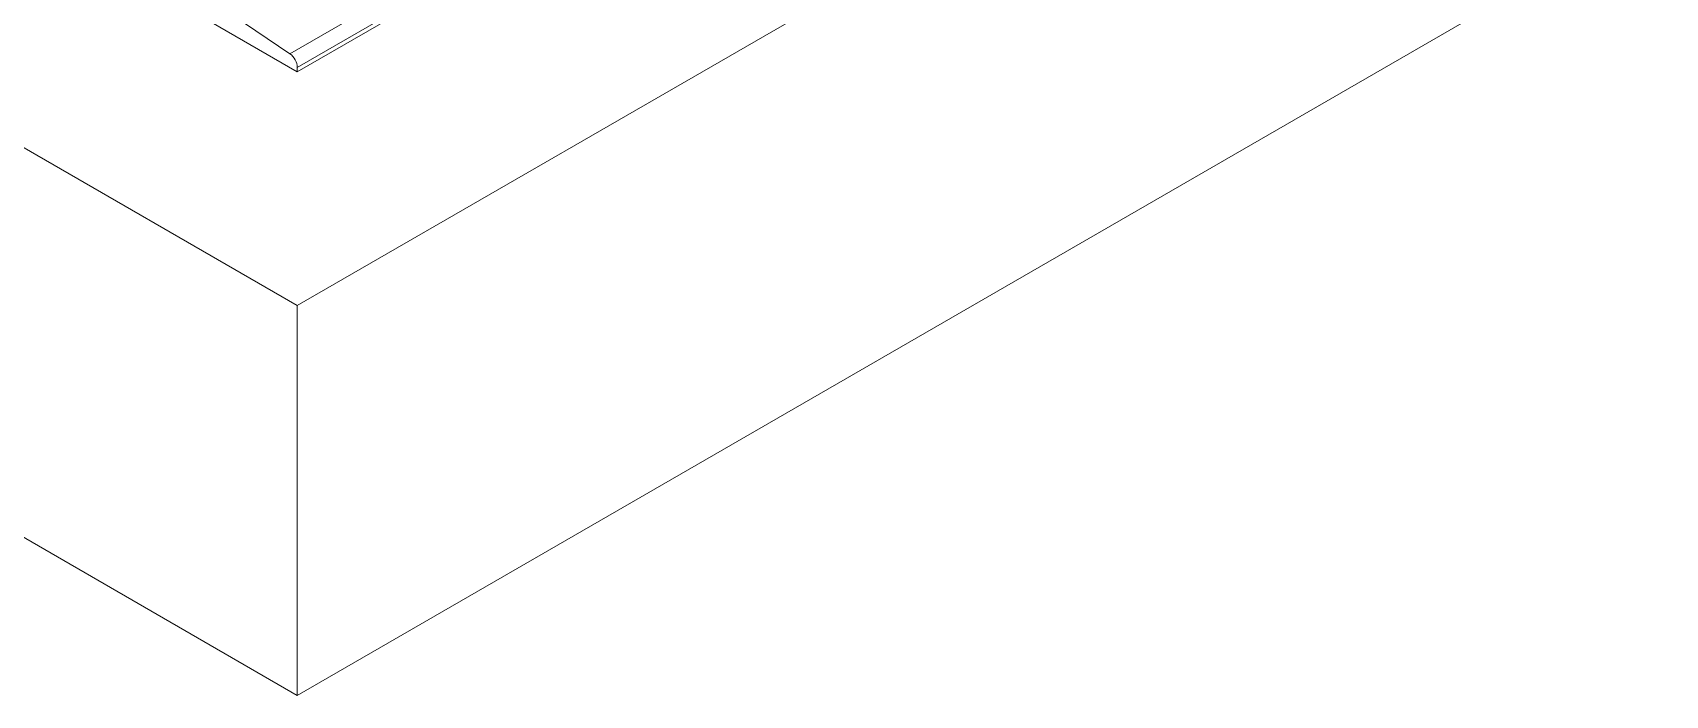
# Model space of a CAD drawing. Header units: millimetres. Extents: x -2122 to 22797, y 3569 to 89276.
# Drawn here: x 9202 to 10057, y 78406 to 78754 of the extents above; entities that cross this region are included whole.
import ezdxf

# ---------------------------------------------------------------- set-up
doc = ezdxf.new("R2010")
doc.units = ezdxf.units.MM
doc.header["$LTSCALE"] = 20
doc.layers.add('IA-TRAZ', color=8, linetype='Continuous', lineweight=5)

# ---------------------------------------------------------------- blocks, each defined once
blk = doc.blocks.new('A$C6cb7b9ed')
at = {"color": 0, "linetype": 'Continuous', "lineweight": 0, "extrusion": (2.77556e-16, 0.816497, 0.57735)}
for p, q in [((2914.2, 3957.94), (867.12, 2776.06)), ((2918.09, 3950.81), (871.01, 2768.93)), ((3130.22, 3948.48), (871.01, 2644.13)), ((2918.09, 3948.48), (871.01, 2766.6)), ((871.01, 2440), (3130.22, 3744.36)), ((871.01, 2644.13), (-118.94, 3215.68)), ((-118.94, 3011.55), (871.01, 2440)), ((817.98, 2797.22), (871.01, 2766.6)), ((867.12, 2776.06), (831.45, 2800.09)), ((871.01, 2766.6), (871.01, 2768.93)), ((871.01, 2644.13), (871.01, 2440))]:
    blk.add_line(p, q, dxfattribs=at)
at = {"color": 0, "linetype": 'Continuous', "lineweight": 0}
blk.add_ellipse((866.77, 2771.38), major_axis=(-3, 5.2), ratio=0.57735, start_param=-2.356194, end_param=-0.868637, dxfattribs=at)

msp = doc.modelspace()

# ---------------------------------------------------------------- block references
at = {"layer": 'IA-TRAZ'}
msp.add_blockref('A$C6cb7b9ed', (8469.77, 75966.46, 10192.11), dxfattribs=at)

doc.saveas('drawing.dxf')
